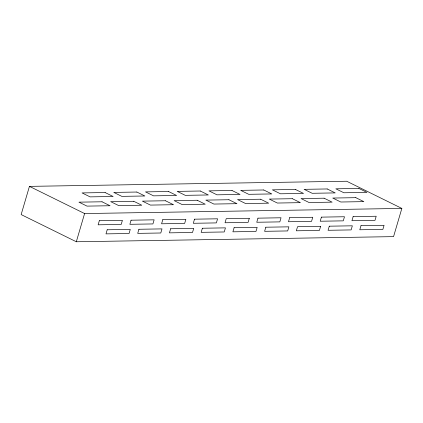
<?xml version="1.0" encoding="UTF-8"?>
<svg xmlns="http://www.w3.org/2000/svg" width="423" height="423" viewBox="0 0 423 423"><rect width="100%" height="100%" fill="white"/><g stroke="black" fill="none" stroke-linecap="round" stroke-linejoin="round"><path stroke-width="0.63" d="M29.441 186.369L21.15 214.577L76.309 241.76L393.559 236.631L401.85 208.423L346.691 181.24L29.441 186.369L84.6 213.552L401.85 208.423M76.309 241.76L84.6 213.552M249.306 218.289L248.1 222.392L225.031 222.768L226.236 218.665L249.226 218.289M320.618 226.326L319.413 230.429L296.338 230.799L297.549 226.696L320.523 226.326M99.336 220.716L98.131 224.819L121.2 224.444L122.406 220.341L99.336 220.716M107.199 229.779L105.988 233.882L129.063 233.507L130.268 229.403L107.199 229.779M131.061 220.203L129.856 224.306L152.925 223.931L154.131 219.828L131.061 220.203M138.924 229.266L137.713 233.369L160.788 232.994L161.993 228.891L138.924 229.266M162.786 219.69L161.581 223.793L184.65 223.418L185.856 219.315L162.786 219.69M170.649 228.753L169.438 232.856L192.513 232.481L193.718 228.378L170.649 228.753M194.511 219.177L193.306 223.281L216.375 222.905L217.581 218.802L194.511 219.177M202.374 228.235L201.163 232.338L224.238 231.968L225.443 227.865L202.374 228.235M234.099 227.722L232.888 231.825L255.963 231.455L257.168 227.352L234.099 227.722M257.961 218.152L256.756 222.255L279.825 221.879L281.031 217.776L257.961 218.152M265.824 227.209L264.613 231.312L287.688 230.942L288.893 226.839L265.824 227.209M289.686 217.639L288.481 221.742L311.55 221.366L312.756 217.263L289.686 217.639M321.411 217.126L320.206 221.229L343.275 220.854L344.481 216.75L321.411 217.126M329.274 226.183L328.063 230.286L351.138 229.916L352.343 225.813L329.274 226.183M353.136 216.613L351.931 220.716L375 220.341L376.206 216.238L353.136 216.613M360.999 225.671L359.788 229.774L382.863 229.403L384.068 225.3L360.999 225.671M105.126 192.55L82.051 192.92L90.078 196.875L113.147 196.499L105.126 192.55M136.851 192.037L113.776 192.407L121.803 196.362L144.872 195.986L136.851 192.037M168.576 191.519L145.501 191.894L153.528 195.849L176.597 195.474L168.576 191.519M200.301 191.006L177.226 191.381L185.253 195.336L208.322 194.961L200.301 191.006M232.026 190.493L208.951 190.868L216.978 194.823L240.047 194.448L232.026 190.493M263.751 189.98L240.676 190.355L248.703 194.31L271.772 193.935L263.751 189.98M295.476 189.467L272.401 189.842L280.428 193.797L303.497 193.422L295.476 189.467M327.201 188.954L304.126 189.33L312.153 193.285L335.222 192.909L327.201 188.954M358.926 188.441L335.851 188.817L343.878 192.772L366.947 192.396L358.926 188.441M102.028 201.787L78.953 202.157L86.979 206.112L110.049 205.742L102.028 201.787M133.753 201.274L110.678 201.644L118.704 205.599L141.774 205.224L133.753 201.274M165.478 200.761L142.403 201.131L150.429 205.086L173.499 204.711L165.478 200.761M197.203 200.248L174.128 200.618L182.154 204.573L205.224 204.198L197.203 200.248M228.928 199.735L205.853 200.105L213.879 204.06L236.949 203.685L228.928 199.735M260.653 199.217L237.578 199.593L245.604 203.548L268.674 203.172L260.653 199.217M292.378 198.704L269.303 199.08L277.329 203.035L300.399 202.659L292.378 198.704M324.103 198.191L301.028 198.567L309.054 202.522L332.124 202.146L324.103 198.191M355.828 197.678L332.753 198.054L340.779 202.009L363.849 201.634L355.828 197.678"/></g></svg>
